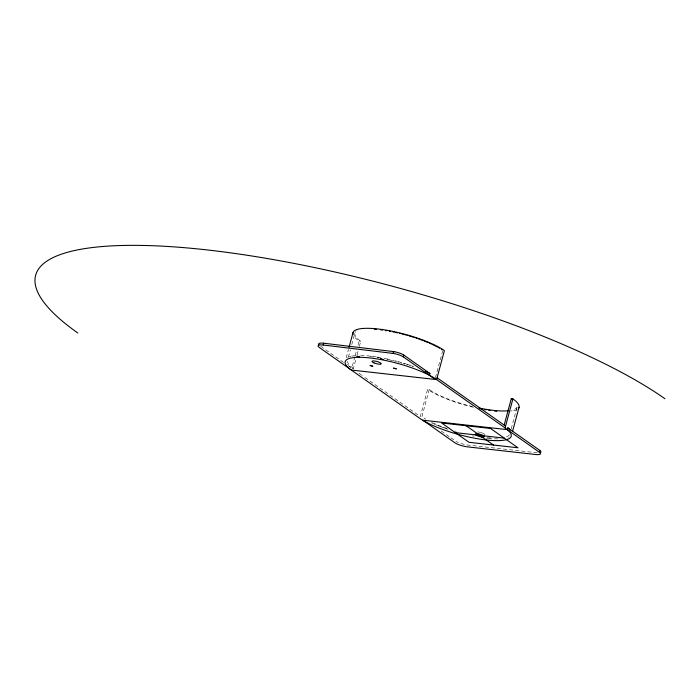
<?xml version="1.0" encoding="UTF-8"?>
<svg xmlns="http://www.w3.org/2000/svg" width="700" height="700" viewBox="0 0 700 700"><rect width="100%" height="100%" fill="white"/><g stroke="black" fill="none" stroke-linecap="round" stroke-linejoin="round"><path stroke-width="0.53" stroke-dasharray="3.5 2.62" d="M346.229 357.726L348.486 349.361M348.381 357.184L350.35 349.869M351.759 344.636L354.865 333.139M354.891 356.72L351.794 368.226L353.421 368.41L355.959 358.995M355.171 355.679L356.589 350.446M357.998 345.223L359.126 341.04A50.523 11.97 15.1 0 1 353.754 335.939M357.088 354.812L358.216 350.63M359.345 346.447L360.754 341.224A48.597 11.506 15.1 0 1 355.136 332.483M472.509 406.595A48.597 11.506 15.1 0 1 429.24 389.541L427.613 389.366L420.28 416.553L362.46 375.751M429.24 389.541L421.908 416.727A48.597 11.506 15.1 0 0 425.749 419.178M435.461 377.598L442.794 350.411M511.245 428.776L517.169 406.814M359.126 341.04L360.754 341.224M320.705 346.29L343.569 362.39M348.836 366.109L350.595 367.351A50.523 11.97 15.1 0 1 350.044 366.914M441.28 431.043L450.03 437.22M450.905 437.832L455.28 440.921M358.908 373.249L361.576 375.13M517.064 409.579A50.523 11.97 15.1 0 1 510.904 411.32M473.454 407.295A50.523 11.97 15.1 0 1 427.613 389.366M508.323 437.421A50.523 11.97 15.1 0 1 508.165 437.483M497.936 438.839A50.523 11.97 15.1 0 1 489.002 438.401M488.644 438.366A50.523 11.97 15.1 0 1 487.541 438.252L487.174 438.217A50.523 11.97 15.1 0 1 486.43 438.13M474.127 436.205A50.523 11.97 15.1 0 1 472.456 435.873M448.017 429.328A50.523 11.97 15.1 0 1 444.412 428.076M444.019 427.936A50.523 11.97 15.1 0 1 441.683 427.079M441.306 426.93A50.523 11.97 15.1 0 1 439.408 426.204M439.04 426.055A50.523 11.97 15.1 0 1 437.561 425.469M437.203 425.32A50.523 11.97 15.1 0 1 435.767 424.716M435.059 424.419A50.523 11.97 15.1 0 1 434.017 423.964M432.994 423.509A50.523 11.97 15.1 0 1 431.34 422.756M517.108 407.006A48.597 11.506 15.1 0 1 511.866 410.235M511.271 410.358A48.597 11.506 15.1 0 1 511.07 410.392M509.451 434.831A48.597 11.506 15.1 0 1 504.901 437.325M490.718 437.973A48.597 11.506 15.1 0 1 486.605 437.605M456.173 431.384A48.597 11.506 15.1 0 1 454.956 431.025M447.037 428.488A48.597 11.506 15.1 0 1 432.547 422.695M353.421 368.41A48.597 11.506 15.1 0 1 347.436 361.34M370.055 356.641A48.597 11.506 15.1 0 1 373.284 357.009M377.02 357.534A48.597 11.506 15.1 0 1 379.33 357.901M386.89 359.345A48.597 11.506 15.1 0 1 388.106 359.608M390.145 360.062A48.597 11.506 15.1 0 1 392.192 360.544M394.651 361.156A48.597 11.506 15.1 0 1 395.474 361.366M397.933 362.023A48.597 11.506 15.1 0 1 398.746 362.25M400.785 362.819A48.597 11.506 15.1 0 1 402.001 363.178M403.217 363.536A48.597 11.506 15.1 0 1 404.819 364.026M406.814 364.665A48.597 11.506 15.1 0 1 407.601 364.919M409.553 365.566A48.597 11.506 15.1 0 1 409.946 365.706M412.248 366.502A48.597 11.506 15.1 0 1 412.624 366.642M484.741 434.35A4.83 1.146 15.1 0 1 484.916 434.884M477.715 431.926A4.83 1.146 15.1 0 1 479.692 432.241M480.34 432.399A4.83 1.146 15.1 0 1 482.597 433.134M483.009 433.3A4.83 1.146 15.1 0 1 484.312 434M355.25 332.308A48.597 11.506 15.1 0 1 355.836 331.634M357 330.829A48.597 11.506 15.1 0 1 357.131 330.767M537.233 452.786A9.66 2.284 15.1 0 1 536.209 452.699L468.002 445.06A9.66 2.284 15.1 0 1 455.945 441.35M349.694 366.634A50.523 11.97 15.1 0 1 349.195 366.205M348.731 365.785A50.523 11.97 15.1 0 1 348.294 365.374M347.76 364.822A50.523 11.97 15.1 0 1 347.392 364.42M347.174 357.858A50.523 11.97 15.1 0 1 347.401 357.709M348.731 357.026A50.523 11.97 15.1 0 1 350.796 356.361M351.794 356.142A50.523 11.97 15.1 0 1 355.276 355.661M360.64 355.495A50.523 11.97 15.1 0 1 376.731 356.983M377.125 357.044A50.523 11.97 15.1 0 1 381.999 357.884M384.072 358.286A50.523 11.97 15.1 0 1 386.164 358.715M386.592 358.803A50.523 11.97 15.1 0 1 393.803 360.474M394.66 360.684A50.523 11.97 15.1 0 1 397.215 361.358M398.064 361.585A50.523 11.97 15.1 0 1 406.481 364.061M406.892 364.201A50.523 11.97 15.1 0 1 408.94 364.866M409.342 364.998A50.523 11.97 15.1 0 1 411.364 365.689M412.16 365.969A50.523 11.97 15.1 0 1 413.744 366.529"/><path stroke-width="1.05" d="M350.114 369.162L319.34 347.489A10.316 2.441 15.1 0 1 323.172 345.021L323.662 343.21L393.733 351.61A8.391 1.986 15.1 0 1 403.821 355.075L429.922 373.494L429.433 375.305M349.055 347.27L353.001 332.631M393.733 351.61L393.243 353.43L323.172 345.021M504.227 424.874L511.28 398.729L512.907 398.912L505.085 427.91L436.599 379.584A50.523 11.97 15.1 0 0 429.555 375.366L429.266 375.217A50.523 11.97 15.1 0 0 364.884 357.499A50.523 11.97 15.1 0 0 351.304 370.037L435.295 379.444L403.34 356.886L403.821 355.075M436.599 379.584L444.421 350.595A50.523 11.97 15.1 0 0 387.082 330.295A50.523 11.97 15.1 0 0 353.141 334.714M539.796 450.389L539.306 452.2L507.351 429.651L507.841 427.831L539.796 450.389A9.66 2.284 15.1 0 1 540.636 452.401M512.549 431.366L519.032 407.321M479.789 435.382L482.134 436.993L466.086 425.714M507.351 429.651L422.835 420.184L454.79 442.733A9.66 2.284 15.1 0 0 467.512 446.871L535.719 454.51A9.66 2.284 15.1 0 0 539.306 452.2M455.324 432.635L504.254 438.121M392.289 353.299L393.243 353.43A8.391 1.986 15.1 0 1 403.34 356.886M429.922 373.494L429.756 373.406A50.523 11.97 15.1 0 0 428.855 372.942M437.089 377.773L505.575 426.099M493.483 445.043L482.064 436.993M351.304 370.037L419.79 418.364A50.523 11.97 15.1 0 0 424.051 421.059L424.314 421.207A50.523 11.97 15.1 0 0 486.316 439.985L487.06 440.064A50.523 11.97 15.1 0 0 505.085 427.91M512.907 398.912A50.523 11.97 15.1 0 1 518.359 408.546M496.702 411.25A50.523 11.97 15.1 0 1 494.515 411.031M490.718 410.559A50.523 11.97 15.1 0 1 488.766 410.279M485.966 409.832A50.523 11.97 15.1 0 1 484.75 409.631M482.291 409.176A50.523 11.97 15.1 0 1 480.629 408.852M507.841 427.831A50.523 11.97 15.1 0 1 509.609 429.502M509.968 429.905A50.523 11.97 15.1 0 1 510.195 430.168M508.646 410.743A48.597 11.506 15.1 0 1 479.028 408.047M511.28 398.729A48.597 11.506 15.1 0 1 512.059 399.297M374.316 329.192A48.597 11.506 15.1 0 1 376.346 329.359M380.616 329.822A48.597 11.506 15.1 0 1 382.471 330.067M385.507 330.531A48.597 11.506 15.1 0 1 386.671 330.715M389.419 331.205A48.597 11.506 15.1 0 1 390.609 331.424M393.015 331.905A48.597 11.506 15.1 0 1 394.223 332.159M395.85 332.509A48.597 11.506 15.1 0 1 397.477 332.876M399.525 333.358A48.597 11.506 15.1 0 1 400.348 333.559M401.984 333.97A48.597 11.506 15.1 0 1 403.217 334.294M404.442 334.618A48.597 11.506 15.1 0 1 405.676 334.95M406.901 335.291A48.597 11.506 15.1 0 1 408.118 335.641M409.334 335.991A48.597 11.506 15.1 0 1 410.55 336.35M411.757 336.717A48.597 11.506 15.1 0 1 412.956 337.094M414.146 337.479A48.597 11.506 15.1 0 1 414.934 337.733M416.115 338.126A48.597 11.506 15.1 0 1 416.894 338.389M418.434 338.914A48.597 11.506 15.1 0 1 419.204 339.185M420.341 339.596A48.597 11.506 15.1 0 1 421.085 339.868M421.838 340.148A48.597 11.506 15.1 0 1 422.94 340.559M424.034 340.979A48.597 11.506 15.1 0 1 424.751 341.267M425.819 341.688A48.597 11.506 15.1 0 1 426.519 341.976M427.21 342.265A48.597 11.506 15.1 0 1 428.234 342.694M429.581 343.271A48.597 11.506 15.1 0 1 429.905 343.42M430.885 343.858A48.597 11.506 15.1 0 1 431.209 344.006M432.154 344.444A48.597 11.506 15.1 0 1 432.775 344.733M433.694 345.179A48.597 11.506 15.1 0 1 434.289 345.467M435.164 345.914A48.597 11.506 15.1 0 1 435.741 346.203M436.581 346.649A48.597 11.506 15.1 0 1 436.852 346.789M437.92 347.375A48.597 11.506 15.1 0 1 438.183 347.524M439.197 348.11A48.597 11.506 15.1 0 1 439.442 348.25M441.315 349.414A48.597 11.506 15.1 0 1 441.752 349.694M425.373 371.271A50.523 11.97 15.1 0 1 425.696 371.42M426.676 371.875A50.523 11.97 15.1 0 1 426.991 372.033M427.306 372.181A50.523 11.97 15.1 0 1 428.549 372.794M318.868 344.82A10.316 2.441 15.1 0 1 323.662 343.21M77.849 333.025A347.777 82.364 15.1 0 1 207.06 249.918A347.777 82.364 15.1 0 1 665 398.773M356.991 356.195L359.564 356.939L356.991 356.195M380.52 358.829L383.092 359.581L380.52 358.829M393.697 368.13L396.261 368.874L393.697 368.13M370.178 365.488L372.733 366.249L370.178 365.488M490.551 428.453L441.621 422.975L469.017 442.304L517.947 447.781L490.551 428.453M477.181 435.697A4.83 1.146 15.1 0 0 484.444 436.642A4.83 1.146 15.1 0 0 477.724 433.799A4.83 1.146 15.1 0 0 477.181 435.697M374.001 362.889A4.821 1.146 15.1 0 0 381.264 363.834A4.821 1.146 15.1 0 0 374.561 360.999A4.821 1.146 15.1 0 0 374.001 362.889"/></g></svg>
